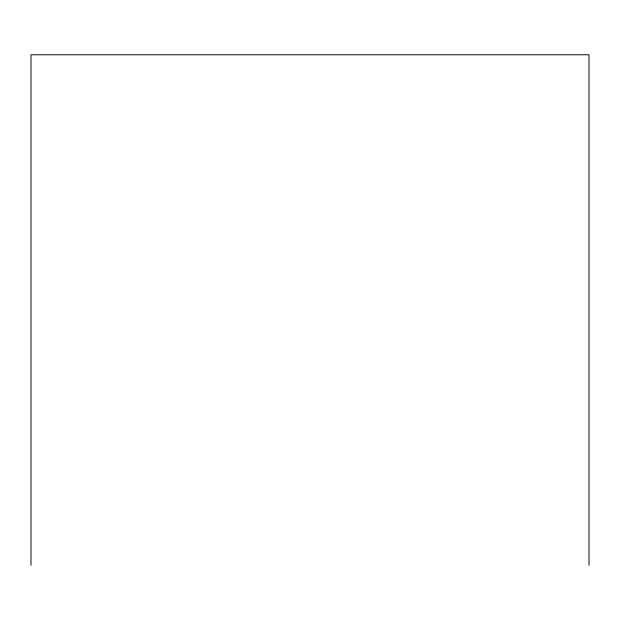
<?xml version="1.0" encoding="UTF-8"?>
<svg xmlns="http://www.w3.org/2000/svg" width="620" height="620" viewBox="0 0 620 620"><rect width="100%" height="100%" fill="white"/><g stroke="black" fill="none" stroke-linecap="round" stroke-linejoin="round"><path stroke-width="0.93" d="M589 565.239L589 54.761L31 54.761L31 565.239"/></g></svg>
